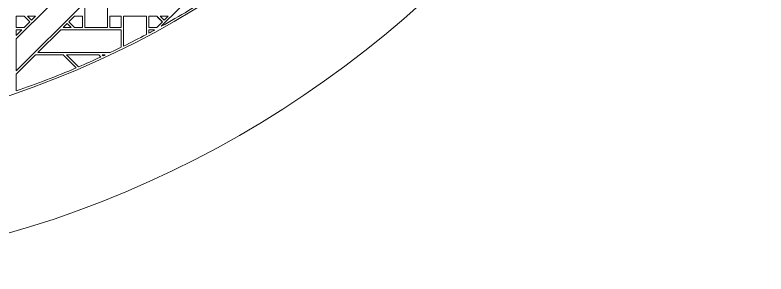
# Model space of a CAD drawing. Header units: inches. Extents: x 4.9 to 19.9, y 1.6 to 16.6.
# Drawn here: x 14.51 to 19.88, y 1.59 to 3.45 of the extents above; entities that cross this region are included whole.
import ezdxf

# ---------------------------------------------------------------- set-up
doc = ezdxf.new("R2010")
doc.units = ezdxf.units.IN
doc.header["$MEASUREMENT"] = 0
doc.layers.add('Design', color=7, linetype='Continuous', lineweight=0)

msp = doc.modelspace()

# ---------------------------------------------------------------- linework, layer by layer
at = {"layer": 'Design'}
for points, knots in [([(12.3829, 16.5948), (8.2407, 16.5948), (4.8829, 13.2369), (4.8829, 9.0948), (4.8829, 4.9526), (8.2407, 1.5948), (12.3829, 1.5948), (16.525, 1.5948), (19.8829, 4.9526), (19.8829, 9.0948), (19.8829, 13.2369), (16.525, 16.5948), (12.3829, 16.5948)], [0, 0, 0, 0, 1, 1, 1, 2, 2, 2, 3, 3, 3, 4, 4, 4, 4]), ([(12.3829, 15.6543), (8.7601, 15.6543), (5.8233, 12.7175), (5.8233, 9.0948), (5.8233, 5.472), (8.7601, 2.5353), (12.3829, 2.5353), (16.0056, 2.5353), (18.9424, 5.472), (18.9424, 9.0948), (18.9424, 12.7175), (16.0056, 15.6543), (12.3829, 15.6543)], [0, 0, 0, 0, 1, 1, 1, 2, 2, 2, 3, 3, 3, 4, 4, 4, 4]), ([(15.1714, 3.7957), (15.1714, 3.7957), (15.1714, 3.362), (15.1714, 3.362), (15.1714, 3.362), (15.0087, 3.362), (15.0087, 3.362), (15.0087, 3.362), (15.0087, 3.9579), (15.0087, 3.9579), (15.0087, 3.9579), (15.1714, 3.7957), (15.1714, 3.7957)], [0, 0, 0, 0, 1, 1, 1, 2, 2, 2, 3, 3, 3, 4, 4, 4, 4]), ([(14.5179, 3.2807), (14.5179, 3.2807), (14.9915, 3.7543), (14.9915, 3.7543), (14.9915, 3.7543), (14.9915, 3.5243), (14.9915, 3.5243), (14.9915, 3.5243), (14.5179, 3.0506), (14.5179, 3.0506), (14.5179, 3.0506), (14.5179, 3.2807), (14.5179, 3.2807)], [0, 0, 0, 0, 1, 1, 1, 2, 2, 2, 3, 3, 3, 4, 4, 4, 4]), ([(15.9403, 3.6012), (15.8151, 3.52), (15.6869, 3.4429), (15.556, 3.3702), (15.556, 3.3702), (15.9403, 3.7543), (15.9403, 3.7543), (15.9403, 3.7543), (15.9403, 3.6012), (15.9403, 3.6012)], [0, 0, 0, 0, 1, 1, 1, 2, 2, 2, 3, 3, 3, 3]), ([(14.5179, 3.4428), (14.5179, 3.4428), (14.5749, 3.4428), (14.5749, 3.4428), (14.5801, 3.4377), (14.6108, 3.4069), (14.6153, 3.4024), (14.6153, 3.4024), (14.5748, 3.362), (14.5748, 3.362), (14.5748, 3.362), (14.5179, 3.362), (14.5179, 3.362), (14.5179, 3.362), (14.5179, 3.4428), (14.5179, 3.4428)], [0, 0, 0, 0, 1, 1, 1, 2, 2, 2, 3, 3, 3, 4, 4, 4, 5, 5, 5, 5]), ([(14.5179, 3.362), (14.5179, 3.362), (14.5179, 3.4428), (14.5179, 3.4428), (14.5179, 3.4428), (14.5749, 3.4428), (14.5749, 3.4428), (14.5801, 3.4377), (14.6108, 3.4069), (14.6153, 3.4024), (14.6153, 3.4024), (14.5748, 3.362), (14.5748, 3.362), (14.5748, 3.362), (14.5179, 3.362), (14.5179, 3.362)], [0, 0, 0, 0, 1, 1, 1, 2, 2, 2, 3, 3, 3, 4, 4, 4, 5, 5, 5, 5]), ([(14.5993, 3.4428), (14.5993, 3.4428), (14.6558, 3.4428), (14.6558, 3.4428), (14.6558, 3.4428), (14.6275, 3.4146), (14.6275, 3.4146), (14.6275, 3.4146), (14.5993, 3.4428), (14.5993, 3.4428)], [0, 0, 0, 0, 1, 1, 1, 2, 2, 2, 3, 3, 3, 3]), ([(14.9345, 3.4428), (14.9345, 3.4428), (14.9915, 3.4428), (14.9915, 3.4428), (14.9915, 3.4428), (14.9915, 3.362), (14.9915, 3.362), (14.9915, 3.362), (14.9344, 3.362), (14.9344, 3.362), (14.9344, 3.362), (14.8941, 3.4024), (14.8941, 3.4024), (14.8941, 3.4024), (14.9345, 3.4428), (14.9345, 3.4428)], [0, 0, 0, 0, 1, 1, 1, 2, 2, 2, 3, 3, 3, 4, 4, 4, 5, 5, 5, 5]), ([(14.8941, 3.4024), (14.8941, 3.4024), (14.9345, 3.4428), (14.9345, 3.4428), (14.9345, 3.4428), (14.9915, 3.4428), (14.9915, 3.4428), (14.9915, 3.4428), (14.9915, 3.362), (14.9915, 3.362), (14.9915, 3.362), (14.9344, 3.362), (14.9344, 3.362), (14.9344, 3.362), (14.8941, 3.4024), (14.8941, 3.4024)], [0, 0, 0, 0, 1, 1, 1, 2, 2, 2, 3, 3, 3, 4, 4, 4, 5, 5, 5, 5]), ([(15.1887, 3.4428), (15.1887, 3.4428), (15.269, 3.4428), (15.269, 3.4428), (15.269, 3.4428), (15.269, 3.362), (15.269, 3.362), (15.269, 3.362), (15.1887, 3.362), (15.1887, 3.362), (15.1887, 3.362), (15.1887, 3.4428), (15.1887, 3.4428)], [0, 0, 0, 0, 1, 1, 1, 2, 2, 2, 3, 3, 3, 4, 4, 4, 4]), ([(15.269, 3.362), (15.269, 3.362), (15.1887, 3.362), (15.1887, 3.362), (15.1887, 3.362), (15.1887, 3.4428), (15.1887, 3.4428), (15.1887, 3.4428), (15.269, 3.4428), (15.269, 3.4428), (15.269, 3.4428), (15.269, 3.362), (15.269, 3.362)], [0, 0, 0, 0, 1, 1, 1, 2, 2, 2, 3, 3, 3, 4, 4, 4, 4]), ([(15.4494, 3.3122), (15.3956, 3.2836), (15.3413, 3.2557), (15.2865, 3.2285), (15.2865, 3.2285), (15.2865, 3.4428), (15.2865, 3.4428), (15.2865, 3.4428), (15.4494, 3.4428), (15.4494, 3.4428), (15.4494, 3.4428), (15.4494, 3.3122), (15.4494, 3.3122)], [0, 0, 0, 0, 1, 1, 1, 2, 2, 2, 3, 3, 3, 4, 4, 4, 4]), ([(15.564, 3.4024), (15.564, 3.4024), (15.5236, 3.362), (15.5236, 3.362), (15.5236, 3.362), (15.4666, 3.362), (15.4666, 3.362), (15.4666, 3.362), (15.4666, 3.4428), (15.4666, 3.4428), (15.4666, 3.4428), (15.5237, 3.4428), (15.5237, 3.4428), (15.5288, 3.4377), (15.5596, 3.4069), (15.564, 3.4024)], [0, 0, 0, 0, 1, 1, 1, 2, 2, 2, 3, 3, 3, 4, 4, 4, 5, 5, 5, 5]), ([(15.4666, 3.362), (15.4666, 3.362), (15.4666, 3.4428), (15.4666, 3.4428), (15.4666, 3.4428), (15.5237, 3.4428), (15.5237, 3.4428), (15.5292, 3.4372), (15.564, 3.4024), (15.564, 3.4024), (15.564, 3.4024), (15.5236, 3.362), (15.5236, 3.362), (15.5236, 3.362), (15.4666, 3.362), (15.4666, 3.362)], [0, 0, 0, 0, 1, 1, 1, 2, 2, 2, 3, 3, 3, 4, 4, 4, 5, 5, 5, 5]), ([(15.6045, 3.4428), (15.6045, 3.4428), (15.5762, 3.4146), (15.5762, 3.4146), (15.5762, 3.4146), (15.548, 3.4428), (15.548, 3.4428), (15.548, 3.4428), (15.6045, 3.4428), (15.6045, 3.4428)], [0, 0, 0, 0, 1, 1, 1, 2, 2, 2, 3, 3, 3, 3]), ([(14.9102, 3.362), (14.9102, 3.362), (14.8537, 3.362), (14.8537, 3.362), (14.8537, 3.362), (14.8819, 3.3903), (14.8819, 3.3903), (14.8819, 3.3903), (14.9102, 3.362), (14.9102, 3.362)], [0, 0, 0, 0, 1, 1, 1, 2, 2, 2, 3, 3, 3, 3]), ([(14.5577, 3.3449), (14.5577, 3.3449), (14.5179, 3.3051), (14.5179, 3.3051), (14.5179, 3.3051), (14.5179, 3.3449), (14.5179, 3.3449), (14.5179, 3.3449), (14.5577, 3.3449), (14.5577, 3.3449)], [0, 0, 0, 0, 1, 1, 1, 2, 2, 2, 3, 3, 3, 3]), ([(15.269, 3.2199), (15.243, 3.2071), (15.217, 3.1946), (15.1908, 3.1821), (15.1908, 3.1821), (14.6737, 3.1821), (14.6737, 3.1821), (14.6737, 3.1821), (14.8365, 3.3449), (14.8365, 3.3449), (14.8365, 3.3449), (15.269, 3.3449), (15.269, 3.3449), (15.269, 3.3449), (15.269, 3.2199), (15.269, 3.2199)], [0, 0, 0, 0, 1, 1, 1, 2, 2, 2, 3, 3, 3, 4, 4, 4, 5, 5, 5, 5]), ([(15.5017, 3.3402), (15.4901, 3.3339), (15.4783, 3.3277), (15.4666, 3.3214), (15.4666, 3.3214), (15.4666, 3.3449), (15.4666, 3.3449), (15.4666, 3.3449), (15.5064, 3.3449), (15.5064, 3.3449), (15.5064, 3.3449), (15.5017, 3.3402), (15.5017, 3.3402)], [0, 0, 0, 0, 1, 1, 1, 2, 2, 2, 3, 3, 3, 4, 4, 4, 4]), ([(14.5179, 2.9069), (14.5179, 2.9069), (14.5179, 3.0262), (14.5179, 3.0262), (14.5179, 3.0262), (14.6566, 3.1649), (14.6566, 3.1649), (14.6566, 3.1649), (14.8528, 3.1649), (14.8528, 3.1649), (14.8528, 3.1649), (14.946, 3.0717), (14.946, 3.0717), (14.8057, 3.012), (14.6629, 2.957), (14.5179, 2.9069)], [0, 0, 0, 0, 1, 1, 1, 2, 2, 2, 3, 3, 3, 4, 4, 4, 5, 5, 5, 5]), ([(14.5179, 2.9069), (14.5179, 2.9069), (14.5179, 3.0262), (14.5179, 3.0262), (14.5179, 3.0262), (14.6566, 3.1649), (14.6566, 3.1649), (14.6566, 3.1649), (14.8528, 3.1649), (14.8528, 3.1649), (14.8528, 3.1649), (14.946, 3.0717), (14.946, 3.0717), (14.8057, 3.012), (14.6629, 2.957), (14.5179, 2.9069)], [0, 0, 0, 0, 1, 1, 1, 2, 2, 2, 3, 3, 3, 4, 4, 4, 5, 5, 5, 5]), ([(14.9629, 3.079), (14.9629, 3.079), (14.877, 3.165), (14.877, 3.165), (14.877, 3.165), (15.1079, 3.165), (15.1079, 3.165), (15.1079, 3.165), (15.1227, 3.1502), (15.1227, 3.1502), (15.0698, 3.1258), (15.0166, 3.1021), (14.9629, 3.079)], [0, 0, 0, 0, 1, 1, 1, 2, 2, 2, 3, 3, 3, 4, 4, 4, 4]), ([(15.1392, 3.1578), (15.1392, 3.1578), (15.1321, 3.165), (15.1321, 3.165), (15.1321, 3.165), (15.1546, 3.165), (15.1546, 3.165), (15.1495, 3.1625), (15.1443, 3.1602), (15.1392, 3.1578)], [0, 0, 0, 0, 1, 1, 1, 2, 2, 2, 3, 3, 3, 3])]:
    msp.add_open_spline(points, degree=3, knots=knots, dxfattribs=at)

doc.saveas('drawing.dxf')
